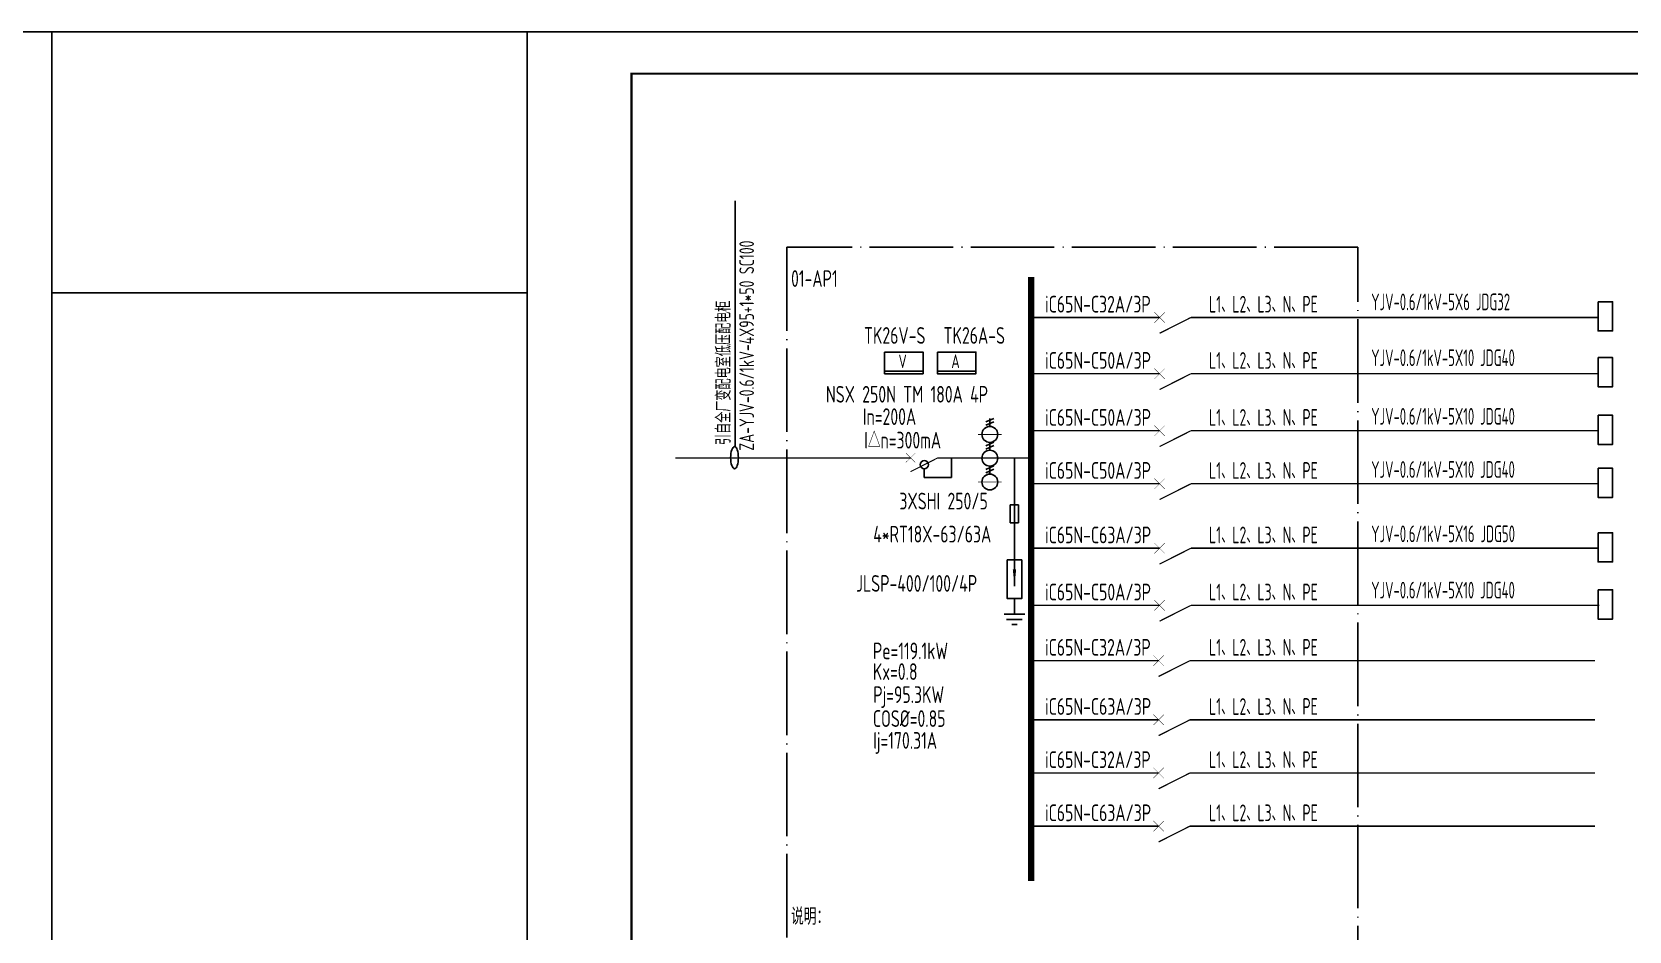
# Model space of a CAD drawing. Extents: x 6250600 to 6678662, y -692028 to -290561.
# Drawn here: x 6319872 to 6358091, y -351903 to -330379 of the extents above; entities that cross this region are included whole.
import ezdxf
from ezdxf.enums import TextEntityAlignment as Align

# ---------------------------------------------------------------- set-up
doc = ezdxf.new("R2010")
doc.units = 0
doc.header["$LTSCALE"] = 1000
doc.header["$MEASUREMENT"] = 0
doc.linetypes.add('DASHEDX2', pattern=[1.5, 1, -0.5])
doc.linetypes.add('DOTE', pattern=[2.42, 2, -0.2, 0.02, -0.2])
doc.layers.get('0').update_dxf_attribs({"linetype": 'CONTINUOUS'})
for name, color, linetype in [('DOTLN', 2, 'CONTINUOUS'), ('EQUIP', 1, 'CONTINUOUS'), ('PUB_TITLE', 4, 'CONTINUOUS'), ('SIG_TEXT', 7, 'CONTINUOUS'), ('SYST', 7, 'CONTINUOUS'), ('WIRE-母线', 6, 'CONTINUOUS'), ('WIRE-系统', 4, 'CONTINUOUS'), ('电气文字', 7, 'CONTINUOUS'), ('电气表头', 3, 'CONTINUOUS')]:
    doc.layers.add(name, color=color, linetype=linetype)
doc.styles.add('_TEL_DIM', font='sceie.shx', dxfattribs={"width": 0.8, "height": 3.5, "bigfont": 'sceic.shx'})
doc.styles.add('SCEI', font='sceie.shx', dxfattribs={"width": 0.8, "height": 400, "bigfont": 'sceic.shx'})
doc.styles.get("Standard").update_dxf_attribs({"font": 'GBENOR', "bigfont": 'GBCBIG'})
doc.linetypes.add('TEL', pattern='A,2.8,-0.1,["F",_TEL_DIM,S=0.07,R=0,X=0,Y=-0.1],-0.24', length=3.14)

# ---------------------------------------------------------------- blocks, each defined once
blk = doc.blocks.new('1107AA')
at = {"color": 3, "linetype": 'Continuous'}
for points, const_width in [([(0, -7.5), (-3.79, 0)], 0.3), ([(-1.25, 1.25), (1.25, -1.25)], 0.1), ([(1.25, 1.25), (-1.25, -1.25)], 0.1)]:
    blk.add_lwpolyline(points, dxfattribs=dict(at, const_width=const_width))
blk = doc.blocks.new('_ARROW')
blk.add_solid([(0, 0), (-1, 0.1), (-1, -0.1)])
blk = doc.blocks.new('M_M12')
for p, q in [((-0.1, -0.717), (-0.1, -0.283)), ((-0.1, -0.283), (0.1, -0.283)), ((0.1, -0.283), (0.1, -0.717)), ((0.1, -0.717), (-0.1, -0.717))]:
    blk.add_line(p, q)
blk.add_lwpolyline([(0, 0), (0, -1)])
at = {"width": 0.8, "flags": 9}
blk.add_attdef('S', (0.25, -0.5), '', height=0.2, dxfattribs=at)
blk = doc.blocks.new('M_U44UVE')
for p, q in [((-0.25, -0.375), (0.25, -0.375)), ((-0.1875, -0.5), (0.1875, -0.5)), ((-0.0625, -0.625), (0.0625, -0.625))]:
    blk.add_line(p, q)
blk.add_lwpolyline([(0, 0), (0, -0.375)])
at = {"width": 0.8, "flags": 9}
blk.add_attdef('S', (0.25, -0.5), '', height=0.2, dxfattribs=at)
blk = doc.blocks.new('A$C6EE804A7')
at = {"layer": 'EQUIP', "xscale": 1000, "yscale": 1000, "zscale": 1000, "rotation": 270}
blk.add_blockref('M_U44UVE', (625, 250), dxfattribs=at)

msp = doc.modelspace()

# ---------------------------------------------------------------- linework, layer by layer
at = {"color": 3, "linetype": 'Continuous'}
for p, q in [((6342698.5, -339713.6), (6342888.5, -339629.3)), ((6342698.5, -339793.4), (6342888.5, -339709.2)), ((6342793.5, -339823.3), (6342793.5, -339633.3)), ((6342698.5, -340283.6), (6342888.5, -340199.3)), ((6342698.5, -340363.4), (6342888.5, -340279.2)), ((6342793.5, -340393.3), (6342793.5, -340203.3)), ((6342698.5, -340853.6), (6342888.5, -340769.3)), ((6342698.5, -340933.4), (6342888.5, -340849.2)), ((6342793.5, -340963.3), (6342793.5, -340773.3))]:
    msp.add_line(p, q, dxfattribs=at)
at = {"color": 0}
msp.add_lwpolyline([(6260946.9, -372378.7), (6320346.9, -372378.7), (6320346.9, -330378.7), (6260946.9, -330378.7), (6260946.9, -372378.7)], dxfattribs=at)
at = {"color": 1}
msp.add_lwpolyline([(6320346.9, -330378.7), (6331719.6, -330378.7), (6331719.6, -336623.5), (6320346.9, -336623.5)], close=True, dxfattribs=at)
at = {"color": 1, "linetype": 'TEL'}
for points in [[(6357348.9, -336835.9), (6357698.9, -336835.9), (6357698.9, -337535.9), (6357348.9, -337535.9)], [(6357348.9, -338173.6), (6357698.9, -338173.6), (6357698.9, -338873.6), (6357348.9, -338873.6)], [(6357348.9, -339553.4), (6357698.9, -339553.4), (6357698.9, -340253.4), (6357348.9, -340253.4)], [(6357348.9, -340822.7), (6357698.9, -340822.7), (6357698.9, -341522.7), (6357348.9, -341522.7)], [(6357348.9, -342365.9), (6357698.9, -342365.9), (6357698.9, -343065.9), (6357348.9, -343065.9)], [(6357348.9, -343733.2), (6357698.9, -343733.2), (6357698.9, -344433.2), (6357348.9, -344433.2)]]:
    msp.add_lwpolyline(points, close=True, dxfattribs=at)
at = {"color": 3, "linetype": 'Continuous', "const_width": 22.8}
for points in [[(6343078.5, -340013.3), (6342508.5, -340013.3)], [(6343078.5, -341153.3), (6342508.5, -341153.3)]]:
    msp.add_lwpolyline(points, dxfattribs=at)
at = {"color": 3, "linetype": 'Continuous'}
for centre in [(6342793.5, -340013.3), (6342793.5, -340583.3), (6342793.5, -341153.3)]:
    msp.add_circle(centre, 190, dxfattribs=at)
at = {"layer": 'DOTLN', "color": 7, "linetype": 'DOTE'}
msp.add_lwpolyline([(6337934.2, -353778.8), (6351597.6, -353778.8), (6351597.6, -335534.2), (6337934.2, -335534.2)], close=True, dxfattribs=at)
at = {"layer": 'EQUIP', "color": 3}
for p, q in [((6341226.9, -340838.6), (6341226.9, -341045.9)), ((6341881, -341045.9), (6341881, -340580.7)), ((6341226.9, -341045.9), (6341881, -341045.9))]:
    msp.add_line(p, q, dxfattribs=at)
msp.add_lwpolyline([(6343212, -343016.9), (6343212, -343942.8), (6343556.5, -343942.8), (6343556.5, -343016.9)], close=True, dxfattribs=at)
msp.add_lwpolyline([(6343384.3, -343647.3), (6343384.3, -343016.9)], dxfattribs=at)
msp.add_circle((6341226.9, -340738.6), 100, dxfattribs=at)
at = {"layer": 'PUB_TITLE', "linetype": 'Continuous'}
msp.add_lwpolyline([(6331719.6, -372378.7), (6391119.6, -372378.7), (6391119.6, -330378.7), (6331719.6, -330378.7)], close=True, dxfattribs=at)
at = {"layer": 'PUB_TITLE', "const_width": 50}
msp.add_lwpolyline([(6334219.6, -371378.7), (6390119.6, -371378.7), (6390119.6, -331378.7), (6334219.6, -331378.7)], close=True, dxfattribs=at)
at = {"layer": 'SIG_TEXT'}
msp.add_line((6336701.5, -340309.3), (6336701.5, -334422.8), dxfattribs=at)
msp.add_ellipse((6336684.6, -340570.5), major_axis=(0, 265.7), ratio=0.3488346, dxfattribs=at)
at = {"layer": 'WIRE-母线', "const_width": 150}
msp.add_lwpolyline([(6343781.2, -336248), (6343781.2, -350705.6)], dxfattribs=at)
at = {"layer": 'WIRE-系统', "const_width": 35}
for points in [[(6346856.4, -337214.4), (6343761, -337214.4)], [(6347606.4, -337214.4), (6357348.9, -337214.4)], [(6346856.4, -338560.9), (6343761, -338560.9)], [(6347606.4, -338560.9), (6357348.9, -338560.9)], [(6346856.4, -339925.7), (6343761, -339925.7)], [(6347606.4, -339925.7), (6357348.9, -339925.7)], [(6335272.2, -340580.7), (6340905.9, -340580.7)], [(6341539.1, -340580.7), (6343781.2, -340580.7)], [(6343384.3, -341697.1), (6343384.3, -340580.7)], [(6346856.4, -341195), (6343761, -341195)], [(6347606.4, -341195), (6357348.9, -341195)], [(6343384.3, -343016.9), (6343384.3, -342130.4)], [(6346856.4, -342738.2), (6343761, -342738.2)], [(6347606.4, -342738.2), (6357348.9, -342738.2)], [(6346856.4, -344105.5), (6343781.2, -344105.5)], [(6347606.4, -344105.5), (6357377, -344105.5)], [(6346834, -345429.1), (6343781.2, -345429.1)], [(6346834, -345429.1), (6343781.2, -345429.1)], [(6347584, -345429.1), (6357272.6, -345429.1)], [(6346834, -346845.1), (6343781.2, -346845.1)], [(6346834, -346845.1), (6343781.2, -346845.1)], [(6347584, -346845.1), (6357272.6, -346845.1)], [(6346834, -348117.7), (6343781.2, -348117.7)], [(6346834, -348117.7), (6343781.2, -348117.7)], [(6347584, -348117.7), (6357272.6, -348117.7)], [(6346834, -349390.4), (6343781.2, -349390.4)], [(6346834, -349390.4), (6343781.2, -349390.4)], [(6347584, -349390.4), (6357272.6, -349390.4)]]:
    msp.add_lwpolyline(points, dxfattribs=at)
at = {"layer": '电气表头', "color": 3}
for p, q in [((6341197.1, -338501.3), (6340275.1, -338501.3)), ((6342463.3, -338501.3), (6341541.3, -338501.3))]:
    msp.add_line(p, q, dxfattribs=at)
for points in [[(6340275.1, -338044.3), (6341197.1, -338044.3), (6341197.1, -338560.8), (6340275.1, -338560.8)], [(6341541.3, -338044.3), (6342463.3, -338044.3), (6342463.3, -338560.8), (6341541.3, -338560.8)]]:
    msp.add_lwpolyline(points, close=True, dxfattribs=at)

# ---------------------------------------------------------------- block references
at = {"layer": 'EQUIP', "color": 3}
for name, p, xscale, yscale, zscale, rotation in [('1107AA', (6340896.9, -340571.7), 88, 88, 88, 90), ('_ARROW', (6343384.3, -343647.3), 400, 400, 400, 270)]:
    msp.add_blockref(name, p, dxfattribs=dict(at, xscale=xscale, yscale=yscale, zscale=zscale, rotation=rotation))
at = {"layer": 'EQUIP', "xscale": 1000, "yscale": 1000, "zscale": 1000}
msp.add_blockref('M_M12', (6343384.3, -341413.8), dxfattribs=at)
at = {"layer": 'EQUIP', "color": 3, "rotation": 90}
msp.add_blockref('A$C6EE804A7', (6343634.3, -344567.8), dxfattribs=at)
at = {"layer": 'SYST', "color": 3, "xscale": 100, "yscale": 100, "zscale": 100, "rotation": 90}
for p in [(6346856.4, -337214.4), (6346856.4, -338560.9), (6346856.4, -339925.7), (6346856.4, -341195), (6346856.4, -342738.2), (6346856.4, -344105.5), (6346834, -345429.1), (6346834, -345429.1), (6346834, -346845.1), (6346834, -346845.1), (6346834, -348117.7), (6346834, -348117.7), (6346834, -349390.4), (6346834, -349390.4)]:
    msp.add_blockref('1107AA', p, dxfattribs=at)

# ---------------------------------------------------------------- texts
at = {"layer": 'EQUIP', "color": 1, "style": 'SCEI', "width": 0.8}
for s, p in [('Pe=119.1kW', (6339996.7, -345396)), ('Kx=0.8', (6339996, -345891.8)), ('Pj=95.3KW', (6340004, -346442)), ('COS%%C=0.85', (6339995.9, -347016)), ('Ij=170.31A', (6340004, -347539.7))]:
    msp.add_text(s, height=400, dxfattribs=at).set_placement(p)
at = {"layer": 'SYST', "linetype": 'DASHEDX2', "style": 'SCEI', "width": 0.8}
for s, p in [('01-AP1', (6338037.8, -336482.8)), ('In=200A', (6339757.2, -339787.9)), ('I△n=300mA', (6339787.8, -340351.6)), ('3XSHI 250/5', (6340630.1, -341809.4)), ('4*RT18X-63/63A', (6340004.9, -342601.4)), ('JLSP-400/100/4P', (6339593.5, -343780.9)), ('说明：', (6338037.8, -351752.5))]:
    msp.add_text(s, height=400, dxfattribs=at).set_placement(p)
at = {"layer": 'SYST', "style": 'SCEI'}
for s, width, p in [('iC65N-C32A/3P', 0.8, (6344114, -337096.3)), ('L1、L2、L3、N、PE', 0.7, (6348039.9, -337096.3)), ('YJV-0.6/1kV-5X6 JDG32', 0.65, (6351921.2, -337041.2)), ('iC65N-C50A/3P', 0.8, (6344114, -338442.8)), ('L1、L2、L3、N、PE', 0.7, (6348039.9, -338442.8)), ('YJV-0.6/1kV-5X10 JDG40', 0.65, (6351921.2, -338378.9)), ('YJV-0.6/1kV-5X10 JDG40', 0.65, (6351921.2, -339781)), ('iC65N-C50A/3P', 0.8, (6344114, -339807.6)), ('L1、L2、L3、N、PE', 0.7, (6348039.9, -339807.6)), ('iC65N-C50A/3P', 0.8, (6344114, -341076.9)), ('L1、L2、L3、N、PE', 0.7, (6348039.9, -341076.9)), ('YJV-0.6/1kV-5X10 JDG40', 0.65, (6351921.2, -341053.2)), ('iC65N-C63A/3P', 0.8, (6344114, -342620.1)), ('L1、L2、L3、N、PE', 0.7, (6348039.9, -342620.1)), ('YJV-0.6/1kV-5X16 JDG50', 0.65, (6351921.2, -342593.5)), ('iC65N-C50A/3P', 0.8, (6344114, -343987.5)), ('L1、L2、L3、N、PE', 0.7, (6348039.9, -343987.5)), ('YJV-0.6/1kV-5X10 JDG40', 0.65, (6351921.2, -343941.4)), ('iC65N-C32A/3P', 0.8, (6344114, -345311)), ('L1、L2、L3、N、PE', 0.7, (6348039.9, -345311)), ('iC65N-C63A/3P', 0.8, (6344114, -346727)), ('L1、L2、L3、N、PE', 0.7, (6348039.9, -346727)), ('iC65N-C32A/3P', 0.8, (6344114, -347999.7)), ('L1、L2、L3、N、PE', 0.7, (6348039.9, -347999.7)), ('iC65N-C63A/3P', 0.8, (6344114, -349272.3)), ('L1、L2、L3、N、PE', 0.7, (6348039.9, -349272.3))]:
    msp.add_text(s, height=400, dxfattribs=dict(at, width=width)).set_placement(p)
at = {"layer": 'SYST', "linetype": 'DASHEDX2', "style": 'SCEI', "width": 0.8}
for s, p in [('TK26V-S', (6340518.2, -337844.9)), ('TK26A-S', (6342422.6, -337844.9)), ('NSX 250N TM 180A 4P', (6340812.3, -339252.5))]:
    msp.add_text(s, height=400, dxfattribs=at).set_placement(p, align=Align.CENTER)
at = {"layer": '电气文字', "style": 'SCEI', "width": 0.8}
for s, p in [('ZA-YJV-0.6/1kV-4X95+1*50 SC100', (6337150.5, -340403.8)), ('引自全厂变配电室低压配电柜', (6336595.4, -340269.2))]:
    msp.add_text(s, height=350, rotation=90, dxfattribs=at).set_placement(p)
at = {"layer": '电气表头', "color": 2, "style": '_TEL_DIM', "width": 0.8}
for s, p in [('V', (6340607.7, -338425)), ('A', (6341873.9, -338425))]:
    msp.add_text(s, height=325, dxfattribs=at).set_placement(p)

doc.saveas('drawing.dxf')
